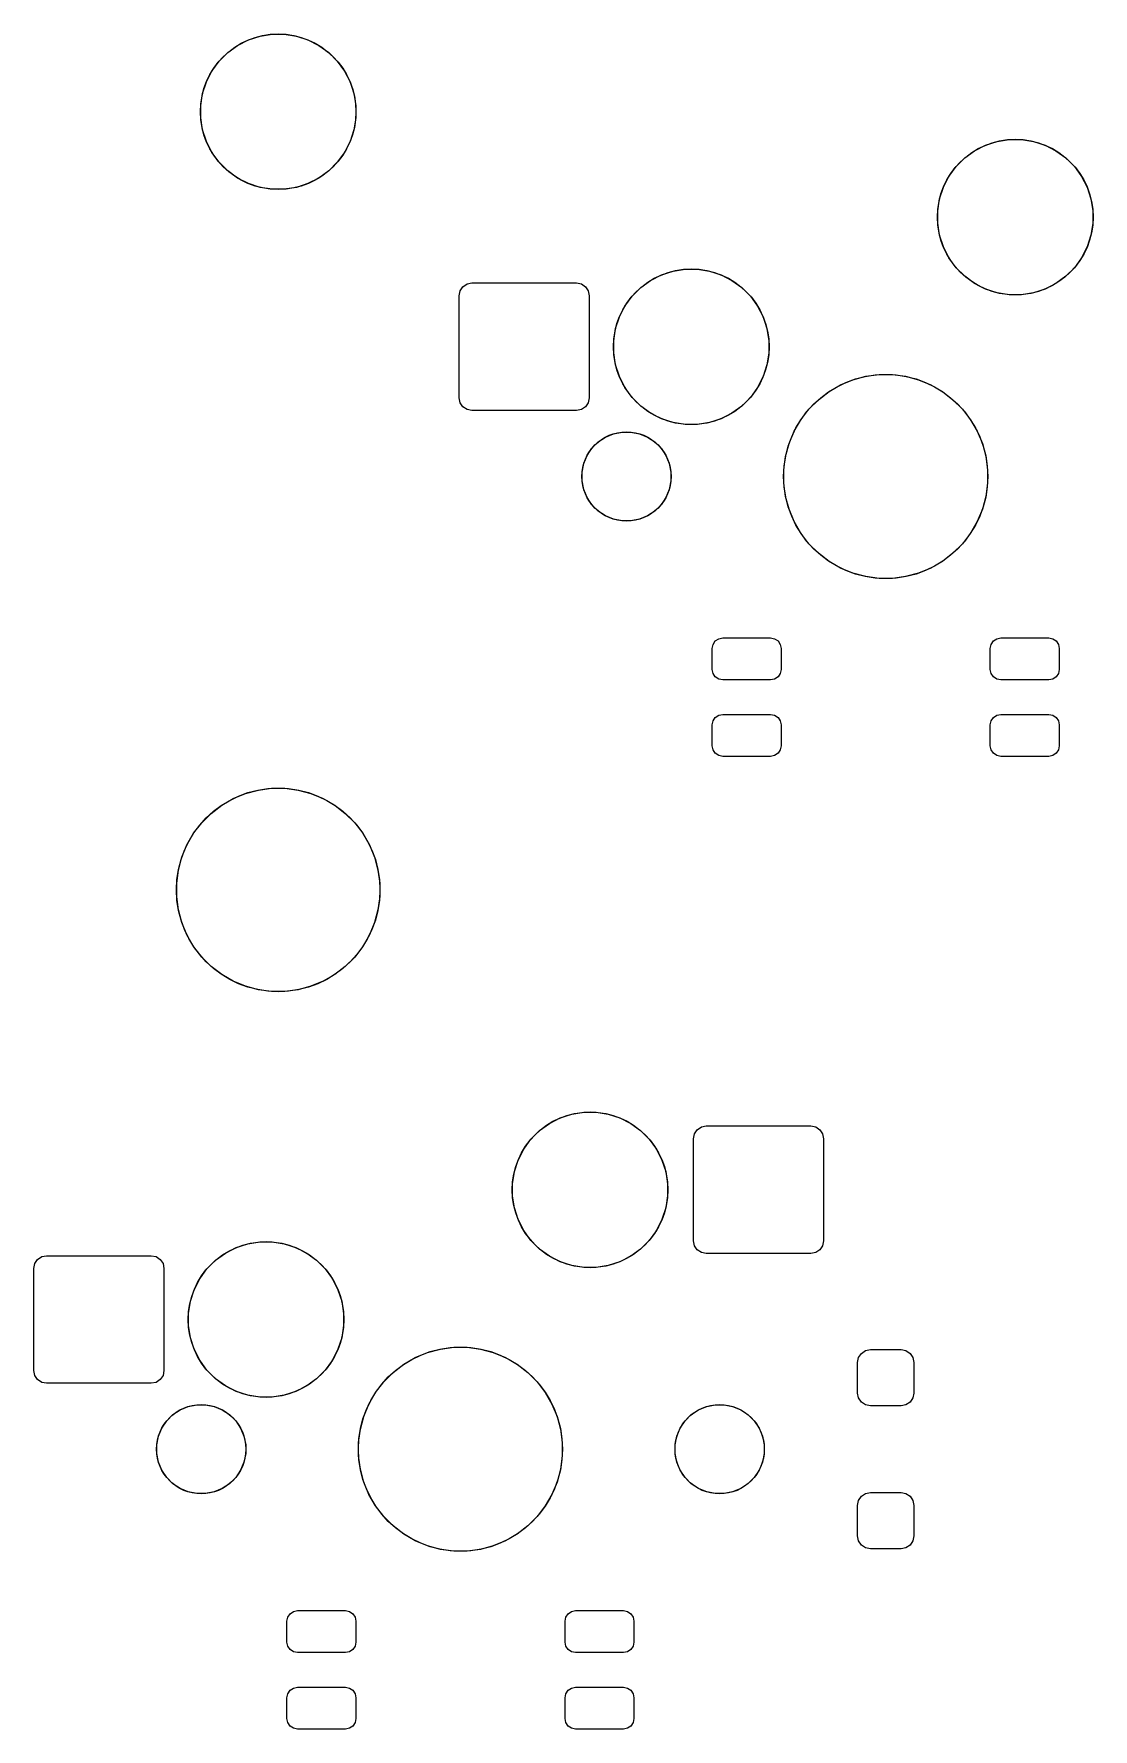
# Model space of a CAD drawing. Header units: millimetres. Extents: x 21 to 415, y -164 to -17.
# Drawn here: x 262.74 to 283.5, y -160.76 to -127.56 of the extents above; entities that cross this region are included whole.
import ezdxf

# ---------------------------------------------------------------- set-up
doc = ezdxf.new("R2010")
doc.units = ezdxf.units.MM
doc.layers.add('B.Mask', color=4, linetype='CONTINUOUS', true_color=0x02ffee)

msp = doc.modelspace()

# ---------------------------------------------------------------- linework, layer by layer
at = {"layer": 'B.Mask', "linetype": 'CONTINUOUS'}
for p, q in [((266.542116, -127.929266), (266.735587, -127.788701)), ((266.735587, -127.788701), (266.948665, -127.680133)), ((266.948665, -127.680133), (267.176104, -127.606233)), ((267.176104, -127.606233), (267.412303, -127.568823)), ((267.412303, -127.568823), (267.651447, -127.568823)), ((267.651447, -127.568823), (267.887646, -127.606233)), ((267.887646, -127.606233), (268.115085, -127.680133)), ((268.115085, -127.680133), (268.328163, -127.788701)), ((268.328163, -127.788701), (268.521634, -127.929266)), ((266.232451, -128.291837), (266.373016, -128.098366)), ((266.373016, -128.098366), (266.542116, -127.929266)), ((268.521634, -127.929266), (268.690734, -128.098366)), ((268.690734, -128.098366), (268.831299, -128.291837)), ((266.123883, -128.504915), (266.232451, -128.291837)), ((268.831299, -128.291837), (268.939867, -128.504915)), ((266.012573, -128.968553), (266.049983, -128.732354)), ((266.049983, -128.732354), (266.123883, -128.504915)), ((268.939867, -128.504915), (269.013767, -128.732354)), ((269.013767, -128.732354), (269.051177, -128.968553)), ((266.012573, -129.207697), (266.012573, -128.968553)), ((269.051177, -128.968553), (269.051177, -129.207697)), ((266.049983, -129.443896), (266.012573, -129.207697)), ((266.123883, -129.671335), (266.049983, -129.443896)), ((269.013767, -129.443896), (268.939867, -129.671335)), ((269.051177, -129.207697), (269.013767, -129.443896)), ((266.232451, -129.884413), (266.123883, -129.671335)), ((268.939867, -129.671335), (268.831299, -129.884413)), ((281.181315, -129.851599), (281.394533, -129.742959)), ((281.394533, -129.742959), (281.622121, -129.669011)), ((281.622121, -129.669011), (281.858475, -129.631576)), ((281.858475, -129.631576), (282.097775, -129.631576)), ((282.097775, -129.631576), (282.334129, -129.669011)), ((282.334129, -129.669011), (282.561717, -129.742959)), ((282.561717, -129.742959), (282.774935, -129.851599)), ((266.373016, -130.077884), (266.232451, -129.884413)), ((266.542116, -130.246984), (266.373016, -130.077884)), ((268.690734, -130.077884), (268.521634, -130.246984)), ((268.831299, -129.884413), (268.690734, -130.077884)), ((280.818506, -130.161467), (280.987717, -129.992256)), ((280.987717, -129.992256), (281.181315, -129.851599)), ((282.774935, -129.851599), (282.968533, -129.992256)), ((282.968533, -129.992256), (283.137744, -130.161467)), ((266.735587, -130.387549), (266.542116, -130.246984)), ((266.948665, -130.496117), (266.735587, -130.387549)), ((268.328163, -130.387549), (268.115085, -130.496117)), ((268.521634, -130.246984), (268.328163, -130.387549)), ((280.569209, -130.568283), (280.677849, -130.355065)), ((280.677849, -130.355065), (280.818506, -130.161467)), ((283.137744, -130.161467), (283.278401, -130.355065)), ((283.278401, -130.355065), (283.387041, -130.568283)), ((267.176104, -130.570017), (266.948665, -130.496117)), ((267.412303, -130.607427), (267.176104, -130.570017)), ((267.651447, -130.607427), (267.412303, -130.607427)), ((267.887646, -130.570017), (267.651447, -130.607427)), ((268.115085, -130.496117), (267.887646, -130.570017)), ((280.457826, -131.032225), (280.495261, -130.795871)), ((280.495261, -130.795871), (280.569209, -130.568283)), ((283.387041, -130.568283), (283.460989, -130.795871)), ((283.460989, -130.795871), (283.498424, -131.032225)), ((280.457826, -131.271525), (280.457826, -131.032225)), ((283.498424, -131.032225), (283.498424, -131.271525)), ((280.495261, -131.507879), (280.457826, -131.271525)), ((283.498424, -131.271525), (283.460989, -131.507879)), ((280.569209, -131.735467), (280.495261, -131.507879)), ((280.677849, -131.948685), (280.569209, -131.735467)), ((283.387041, -131.735467), (283.278401, -131.948685)), ((283.460989, -131.507879), (283.387041, -131.735467)), ((280.818506, -132.142283), (280.677849, -131.948685)), ((283.278401, -131.948685), (283.137744, -132.142283)), ((271.151348, -132.515098), (271.232454, -132.460905)), ((271.232454, -132.460905), (271.328125, -132.441875)), ((271.328125, -132.441875), (273.378125, -132.441875)), ((273.378125, -132.441875), (273.473796, -132.460905)), ((273.473796, -132.460905), (273.554902, -132.515098)), ((274.637717, -132.532256), (274.831315, -132.391599)), ((274.831315, -132.391599), (275.044533, -132.282959)), ((275.044533, -132.282959), (275.272121, -132.209011)), ((275.272121, -132.209011), (275.508475, -132.171576)), ((275.508475, -132.171576), (275.747775, -132.171576)), ((275.747775, -132.171576), (275.984129, -132.209011)), ((275.984129, -132.209011), (276.211717, -132.282959)), ((276.211717, -132.282959), (276.424935, -132.391599)), ((276.424935, -132.391599), (276.618533, -132.532256)), ((280.987717, -132.311494), (280.818506, -132.142283)), ((281.181315, -132.452151), (280.987717, -132.311494)), ((281.394533, -132.560791), (281.181315, -132.452151)), ((282.774935, -132.452151), (282.561717, -132.560791)), ((282.968533, -132.311494), (282.774935, -132.452151)), ((283.137744, -132.142283), (282.968533, -132.311494)), ((271.078125, -132.691875), (271.097155, -132.596204)), ((271.078125, -134.691875), (271.078125, -132.691875)), ((271.097155, -132.596204), (271.151348, -132.515098)), ((273.554902, -132.515098), (273.609095, -132.596204)), ((273.609095, -132.596204), (273.628125, -132.691875)), ((273.628125, -132.691875), (273.628125, -134.691875)), ((274.327849, -132.895065), (274.468506, -132.701467)), ((274.468506, -132.701467), (274.637717, -132.532256)), ((276.618533, -132.532256), (276.787744, -132.701467)), ((276.787744, -132.701467), (276.928401, -132.895065)), ((281.622121, -132.634739), (281.394533, -132.560791)), ((281.858475, -132.672174), (281.622121, -132.634739)), ((282.097775, -132.672174), (281.858475, -132.672174)), ((282.334129, -132.634739), (282.097775, -132.672174)), ((282.561717, -132.560791), (282.334129, -132.634739)), ((274.145261, -133.335871), (274.219209, -133.108283)), ((274.219209, -133.108283), (274.327849, -132.895065)), ((276.928401, -132.895065), (277.037041, -133.108283)), ((277.037041, -133.108283), (277.110989, -133.335871)), ((274.107826, -133.572225), (274.145261, -133.335871)), ((277.110989, -133.335871), (277.148424, -133.572225)), ((274.107826, -133.811525), (274.107826, -133.572225)), ((277.148424, -133.572225), (277.148424, -133.811525)), ((274.145261, -134.047879), (274.107826, -133.811525)), ((274.219209, -134.275467), (274.145261, -134.047879)), ((277.110989, -134.047879), (277.037041, -134.275467)), ((277.148424, -133.811525), (277.110989, -134.047879)), ((274.327849, -134.488685), (274.219209, -134.275467)), ((277.037041, -134.275467), (276.928401, -134.488685)), ((278.326985, -134.568936), (278.553548, -134.43813)), ((278.553548, -134.43813), (278.795246, -134.338015)), ((278.795246, -134.338015), (279.047944, -134.270304)), ((279.047944, -134.270304), (279.307319, -134.236157)), ((279.307319, -134.236157), (279.568931, -134.236157)), ((279.568931, -134.236157), (279.828306, -134.270304)), ((279.828306, -134.270304), (280.081004, -134.338015)), ((280.081004, -134.338015), (280.322702, -134.43813)), ((280.322702, -134.43813), (280.549265, -134.568936)), ((271.097155, -134.787546), (271.078125, -134.691875)), ((271.151348, -134.868652), (271.097155, -134.787546)), ((273.609095, -134.787546), (273.554902, -134.868652)), ((273.628125, -134.691875), (273.609095, -134.787546)), ((274.468506, -134.682283), (274.327849, -134.488685)), ((274.637717, -134.851494), (274.468506, -134.682283)), ((276.787744, -134.682283), (276.618533, -134.851494)), ((276.928401, -134.488685), (276.787744, -134.682283)), ((277.934445, -134.913183), (278.119433, -134.728195)), ((278.119433, -134.728195), (278.326985, -134.568936)), ((280.549265, -134.568936), (280.756817, -134.728195)), ((280.756817, -134.728195), (280.941805, -134.913183)), ((271.232454, -134.922845), (271.151348, -134.868652)), ((271.328125, -134.941875), (271.232454, -134.922845)), ((273.378125, -134.941875), (271.328125, -134.941875)), ((273.473796, -134.922845), (273.378125, -134.941875)), ((273.554902, -134.868652), (273.473796, -134.922845)), ((274.831315, -134.992151), (274.637717, -134.851494)), ((275.044533, -135.100791), (274.831315, -134.992151)), ((275.272121, -135.174739), (275.044533, -135.100791)), ((276.211717, -135.100791), (275.984129, -135.174739)), ((276.424935, -134.992151), (276.211717, -135.100791)), ((276.618533, -134.851494), (276.424935, -134.992151)), ((277.64438, -135.347298), (277.775186, -135.120735)), ((277.775186, -135.120735), (277.934445, -134.913183)), ((280.941805, -134.913183), (281.101064, -135.120735)), ((281.101064, -135.120735), (281.23187, -135.347298)), ((273.945653, -135.460194), (274.104126, -135.394552)), ((274.104126, -135.394552), (274.27236, -135.361088)), ((274.27236, -135.361088), (274.44389, -135.361088)), ((274.44389, -135.361088), (274.612124, -135.394552)), ((274.612124, -135.394552), (274.770597, -135.460194)), ((275.508475, -135.212174), (275.272121, -135.174739)), ((275.747775, -135.212174), (275.508475, -135.212174)), ((275.984129, -135.174739), (275.747775, -135.212174)), ((277.544265, -135.588996), (277.64438, -135.347298)), ((281.23187, -135.347298), (281.331985, -135.588996)), ((273.586444, -135.819403), (273.681741, -135.676781)), ((273.681741, -135.676781), (273.803031, -135.555491)), ((273.803031, -135.555491), (273.945653, -135.460194)), ((274.770597, -135.460194), (274.913219, -135.555491)), ((274.913219, -135.555491), (275.034509, -135.676781)), ((275.034509, -135.676781), (275.129806, -135.819403)), ((277.476554, -135.841694), (277.544265, -135.588996)), ((281.331985, -135.588996), (281.399696, -135.841694)), ((273.487338, -136.14611), (273.520802, -135.977876)), ((273.520802, -135.977876), (273.586444, -135.819403)), ((275.129806, -135.819403), (275.195448, -135.977876)), ((275.195448, -135.977876), (275.228912, -136.14611)), ((277.442407, -136.101069), (277.476554, -135.841694)), ((277.442407, -136.362681), (277.442407, -136.101069)), ((281.399696, -135.841694), (281.433843, -136.101069)), ((281.433843, -136.101069), (281.433843, -136.362681)), ((273.487338, -136.31764), (273.487338, -136.14611)), ((273.520802, -136.485874), (273.487338, -136.31764)), ((275.228912, -136.31764), (275.195448, -136.485874)), ((275.228912, -136.14611), (275.228912, -136.31764)), ((277.476554, -136.622056), (277.442407, -136.362681)), ((281.433843, -136.362681), (281.399696, -136.622056)), ((273.586444, -136.644347), (273.520802, -136.485874)), ((273.681741, -136.786969), (273.586444, -136.644347)), ((275.129806, -136.644347), (275.034509, -136.786969)), ((275.195448, -136.485874), (275.129806, -136.644347)), ((277.544265, -136.874754), (277.476554, -136.622056)), ((281.399696, -136.622056), (281.331985, -136.874754)), ((273.803031, -136.908259), (273.681741, -136.786969)), ((273.945653, -137.003556), (273.803031, -136.908259)), ((274.104126, -137.069198), (273.945653, -137.003556)), ((274.27236, -137.102662), (274.104126, -137.069198)), ((274.44389, -137.102662), (274.27236, -137.102662)), ((274.612124, -137.069198), (274.44389, -137.102662)), ((274.770597, -137.003556), (274.612124, -137.069198)), ((274.913219, -136.908259), (274.770597, -137.003556)), ((275.034509, -136.786969), (274.913219, -136.908259)), ((277.64438, -137.116452), (277.544265, -136.874754)), ((281.331985, -136.874754), (281.23187, -137.116452)), ((277.775186, -137.343015), (277.64438, -137.116452)), ((277.934445, -137.550567), (277.775186, -137.343015)), ((281.101064, -137.343015), (280.941805, -137.550567)), ((281.23187, -137.116452), (281.101064, -137.343015)), ((278.119433, -137.735555), (277.934445, -137.550567)), ((278.326985, -137.894814), (278.119433, -137.735555)), ((280.756817, -137.735555), (280.549265, -137.894814)), ((280.941805, -137.550567), (280.756817, -137.735555)), ((278.553548, -138.02562), (278.326985, -137.894814)), ((278.795246, -138.125735), (278.553548, -138.02562)), ((280.322702, -138.02562), (280.081004, -138.125735)), ((280.549265, -137.894814), (280.322702, -138.02562)), ((279.047944, -138.193446), (278.795246, -138.125735)), ((279.307319, -138.227593), (279.047944, -138.193446)), ((279.568931, -138.227593), (279.307319, -138.227593)), ((279.828306, -138.193446), (279.568931, -138.227593)), ((280.081004, -138.125735), (279.828306, -138.193446)), ((276.098168, -139.453793), (276.164675, -139.409355)), ((276.164675, -139.409355), (276.243125, -139.39375)), ((276.243125, -139.39375), (277.183125, -139.39375)), ((277.183125, -139.39375), (277.261575, -139.409355)), ((277.261575, -139.409355), (277.328082, -139.453793)), ((281.548168, -139.453793), (281.614675, -139.409355)), ((281.614675, -139.409355), (281.693125, -139.39375)), ((281.693125, -139.39375), (282.633125, -139.39375)), ((282.633125, -139.39375), (282.711575, -139.409355)), ((282.711575, -139.409355), (282.778082, -139.453793)), ((276.038125, -139.59875), (276.05373, -139.5203)), ((276.038125, -140.00875), (276.038125, -139.59875)), ((276.05373, -139.5203), (276.098168, -139.453793)), ((277.328082, -139.453793), (277.37252, -139.5203)), ((277.37252, -139.5203), (277.388125, -139.59875)), ((277.388125, -139.59875), (277.388125, -140.00875)), ((281.488125, -139.59875), (281.50373, -139.5203)), ((281.488125, -140.00875), (281.488125, -139.59875)), ((281.50373, -139.5203), (281.548168, -139.453793)), ((282.778082, -139.453793), (282.82252, -139.5203)), ((282.82252, -139.5203), (282.838125, -139.59875)), ((282.838125, -139.59875), (282.838125, -140.00875)), ((276.05373, -140.0872), (276.038125, -140.00875)), ((276.098168, -140.153707), (276.05373, -140.0872)), ((277.37252, -140.0872), (277.328082, -140.153707)), ((277.388125, -140.00875), (277.37252, -140.0872)), ((281.50373, -140.0872), (281.488125, -140.00875)), ((281.548168, -140.153707), (281.50373, -140.0872)), ((282.82252, -140.0872), (282.778082, -140.153707)), ((282.838125, -140.00875), (282.82252, -140.0872)), ((276.164675, -140.198145), (276.098168, -140.153707)), ((276.243125, -140.21375), (276.164675, -140.198145)), ((277.183125, -140.21375), (276.243125, -140.21375)), ((277.261575, -140.198145), (277.183125, -140.21375)), ((277.328082, -140.153707), (277.261575, -140.198145)), ((281.614675, -140.198145), (281.548168, -140.153707)), ((281.693125, -140.21375), (281.614675, -140.198145)), ((282.633125, -140.21375), (281.693125, -140.21375)), ((282.711575, -140.198145), (282.633125, -140.21375)), ((282.778082, -140.153707), (282.711575, -140.198145)), ((276.038125, -141.09875), (276.05373, -141.0203)), ((276.05373, -141.0203), (276.098168, -140.953793)), ((276.098168, -140.953793), (276.164675, -140.909355)), ((276.164675, -140.909355), (276.243125, -140.89375)), ((276.243125, -140.89375), (277.183125, -140.89375)), ((277.183125, -140.89375), (277.261575, -140.909355)), ((277.261575, -140.909355), (277.328082, -140.953793)), ((277.328082, -140.953793), (277.37252, -141.0203)), ((277.37252, -141.0203), (277.388125, -141.09875)), ((281.488125, -141.09875), (281.50373, -141.0203)), ((281.50373, -141.0203), (281.548168, -140.953793)), ((281.548168, -140.953793), (281.614675, -140.909355)), ((281.614675, -140.909355), (281.693125, -140.89375)), ((281.693125, -140.89375), (282.633125, -140.89375)), ((282.633125, -140.89375), (282.711575, -140.909355)), ((282.711575, -140.909355), (282.778082, -140.953793)), ((282.778082, -140.953793), (282.82252, -141.0203)), ((282.82252, -141.0203), (282.838125, -141.09875)), ((276.038125, -141.50875), (276.038125, -141.09875)), ((277.388125, -141.09875), (277.388125, -141.50875)), ((281.488125, -141.50875), (281.488125, -141.09875)), ((282.838125, -141.09875), (282.838125, -141.50875)), ((276.05373, -141.5872), (276.038125, -141.50875)), ((276.098168, -141.653707), (276.05373, -141.5872)), ((276.164675, -141.698145), (276.098168, -141.653707)), ((276.243125, -141.71375), (276.164675, -141.698145)), ((277.183125, -141.71375), (276.243125, -141.71375)), ((277.261575, -141.698145), (277.183125, -141.71375)), ((277.328082, -141.653707), (277.261575, -141.698145)), ((277.37252, -141.5872), (277.328082, -141.653707)), ((277.388125, -141.50875), (277.37252, -141.5872)), ((281.50373, -141.5872), (281.488125, -141.50875)), ((281.548168, -141.653707), (281.50373, -141.5872)), ((281.614675, -141.698145), (281.548168, -141.653707)), ((281.693125, -141.71375), (281.614675, -141.698145)), ((282.633125, -141.71375), (281.693125, -141.71375)), ((282.711575, -141.698145), (282.633125, -141.71375)), ((282.778082, -141.653707), (282.711575, -141.698145)), ((282.82252, -141.5872), (282.778082, -141.653707)), ((282.838125, -141.50875), (282.82252, -141.5872)), ((266.890957, -142.440041), (267.142884, -142.372537)), ((267.142884, -142.372537), (267.401468, -142.338494)), ((267.401468, -142.338494), (267.662282, -142.338494)), ((267.662282, -142.338494), (267.920866, -142.372537)), ((267.920866, -142.372537), (268.172793, -142.440041)), ((266.217205, -142.829032), (266.424124, -142.670258)), ((266.424124, -142.670258), (266.649996, -142.53985)), ((266.649996, -142.53985), (266.890957, -142.440041)), ((268.172793, -142.440041), (268.413754, -142.53985)), ((268.413754, -142.53985), (268.639626, -142.670258)), ((268.639626, -142.670258), (268.846545, -142.829032)), ((265.874008, -143.220374), (266.032782, -143.013455)), ((266.032782, -143.013455), (266.217205, -142.829032)), ((268.846545, -142.829032), (269.030968, -143.013455)), ((269.030968, -143.013455), (269.189742, -143.220374)), ((265.7436, -143.446246), (265.874008, -143.220374)), ((269.189742, -143.220374), (269.32015, -143.446246)), ((265.576287, -143.939134), (265.643791, -143.687207)), ((265.643791, -143.687207), (265.7436, -143.446246)), ((269.32015, -143.446246), (269.419959, -143.687207)), ((269.419959, -143.687207), (269.487463, -143.939134)), ((265.542244, -144.197718), (265.576287, -143.939134)), ((269.487463, -143.939134), (269.521506, -144.197718)), ((265.542244, -144.458532), (265.542244, -144.197718)), ((269.521506, -144.197718), (269.521506, -144.458532)), ((265.576287, -144.717116), (265.542244, -144.458532)), ((265.643791, -144.969043), (265.576287, -144.717116)), ((269.487463, -144.717116), (269.419959, -144.969043)), ((269.521506, -144.458532), (269.487463, -144.717116)), ((265.7436, -145.210004), (265.643791, -144.969043)), ((269.419959, -144.969043), (269.32015, -145.210004)), ((265.874008, -145.435876), (265.7436, -145.210004)), ((269.32015, -145.210004), (269.189742, -145.435876)), ((266.032782, -145.642795), (265.874008, -145.435876)), ((266.217205, -145.827218), (266.032782, -145.642795)), ((269.030968, -145.642795), (268.846545, -145.827218)), ((269.189742, -145.435876), (269.030968, -145.642795)), ((266.424124, -145.985992), (266.217205, -145.827218)), ((266.649996, -146.1164), (266.424124, -145.985992)), ((268.639626, -145.985992), (268.413754, -146.1164)), ((268.846545, -145.827218), (268.639626, -145.985992)), ((266.890957, -146.216209), (266.649996, -146.1164)), ((267.142884, -146.283713), (266.890957, -146.216209)), ((267.401468, -146.317756), (267.142884, -146.283713)), ((267.662282, -146.317756), (267.401468, -146.317756)), ((267.920866, -146.283713), (267.662282, -146.317756)), ((268.172793, -146.216209), (267.920866, -146.283713)), ((268.413754, -146.1164), (268.172793, -146.216209)), ((273.060158, -148.792959), (273.287746, -148.719011)), ((273.287746, -148.719011), (273.5241, -148.681576)), ((273.5241, -148.681576), (273.7634, -148.681576)), ((273.7634, -148.681576), (273.999754, -148.719011)), ((273.999754, -148.719011), (274.227342, -148.792959)), ((272.484131, -149.211467), (272.653342, -149.042256)), ((272.653342, -149.042256), (272.84694, -148.901599)), ((272.84694, -148.901599), (273.060158, -148.792959)), ((274.227342, -148.792959), (274.44056, -148.901599)), ((274.44056, -148.901599), (274.634158, -149.042256)), ((274.634158, -149.042256), (274.803369, -149.211467)), ((275.68978, -149.106204), (275.743973, -149.025098)), ((275.743973, -149.025098), (275.825079, -148.970905)), ((275.825079, -148.970905), (275.92075, -148.951875)), ((275.92075, -148.951875), (277.97075, -148.951875)), ((277.97075, -148.951875), (278.066421, -148.970905)), ((278.066421, -148.970905), (278.147527, -149.025098)), ((278.147527, -149.025098), (278.20172, -149.106204)), ((272.343474, -149.405065), (272.484131, -149.211467)), ((274.803369, -149.211467), (274.944026, -149.405065)), ((275.67075, -149.201875), (275.68978, -149.106204)), ((275.67075, -151.201875), (275.67075, -149.201875)), ((278.20172, -149.106204), (278.22075, -149.201875)), ((278.22075, -149.201875), (278.22075, -151.201875)), ((272.160886, -149.845871), (272.234834, -149.618283)), ((272.234834, -149.618283), (272.343474, -149.405065)), ((274.944026, -149.405065), (275.052666, -149.618283)), ((275.052666, -149.618283), (275.126614, -149.845871)), ((272.123451, -150.082225), (272.160886, -149.845871)), ((275.126614, -149.845871), (275.164049, -150.082225)), ((272.123451, -150.321525), (272.123451, -150.082225)), ((272.160886, -150.557879), (272.123451, -150.321525)), ((275.164049, -150.321525), (275.126614, -150.557879)), ((275.164049, -150.082225), (275.164049, -150.321525)), ((272.234834, -150.785467), (272.160886, -150.557879)), ((275.126614, -150.557879), (275.052666, -150.785467)), ((272.343474, -150.998685), (272.234834, -150.785467)), ((272.484131, -151.192283), (272.343474, -150.998685)), ((274.944026, -150.998685), (274.803369, -151.192283)), ((275.052666, -150.785467), (274.944026, -150.998685)), ((266.49694, -151.441599), (266.710158, -151.332959)), ((266.710158, -151.332959), (266.937746, -151.259011)), ((266.937746, -151.259011), (267.1741, -151.221576)), ((267.1741, -151.221576), (267.4134, -151.221576)), ((267.4134, -151.221576), (267.649754, -151.259011)), ((267.649754, -151.259011), (267.877342, -151.332959)), ((267.877342, -151.332959), (268.09056, -151.441599)), ((272.653342, -151.361494), (272.484131, -151.192283)), ((272.84694, -151.502151), (272.653342, -151.361494)), ((274.634158, -151.361494), (274.44056, -151.502151)), ((274.803369, -151.192283), (274.634158, -151.361494)), ((275.68978, -151.297546), (275.67075, -151.201875)), ((275.743973, -151.378652), (275.68978, -151.297546)), ((275.825079, -151.432845), (275.743973, -151.378652)), ((278.147527, -151.378652), (278.066421, -151.432845)), ((278.20172, -151.297546), (278.147527, -151.378652)), ((278.22075, -151.201875), (278.20172, -151.297546)), ((262.74375, -151.741875), (262.76278, -151.646204)), ((262.76278, -151.646204), (262.816973, -151.565098)), ((262.816973, -151.565098), (262.898079, -151.510905)), ((262.898079, -151.510905), (262.99375, -151.491875)), ((262.99375, -151.491875), (265.04375, -151.491875)), ((265.04375, -151.491875), (265.139421, -151.510905)), ((265.139421, -151.510905), (265.220527, -151.565098)), ((265.220527, -151.565098), (265.27472, -151.646204)), ((265.27472, -151.646204), (265.29375, -151.741875)), ((266.134131, -151.751467), (266.303342, -151.582256)), ((266.303342, -151.582256), (266.49694, -151.441599)), ((268.09056, -151.441599), (268.284158, -151.582256)), ((268.284158, -151.582256), (268.453369, -151.751467)), ((273.060158, -151.610791), (272.84694, -151.502151)), ((273.287746, -151.684739), (273.060158, -151.610791)), ((273.5241, -151.722174), (273.287746, -151.684739)), ((273.7634, -151.722174), (273.5241, -151.722174)), ((273.999754, -151.684739), (273.7634, -151.722174)), ((274.227342, -151.610791), (273.999754, -151.684739)), ((274.44056, -151.502151), (274.227342, -151.610791)), ((275.92075, -151.451875), (275.825079, -151.432845)), ((277.97075, -151.451875), (275.92075, -151.451875)), ((278.066421, -151.432845), (277.97075, -151.451875)), ((262.74375, -153.741875), (262.74375, -151.741875)), ((265.29375, -151.741875), (265.29375, -153.741875)), ((265.884834, -152.158283), (265.993474, -151.945065)), ((265.993474, -151.945065), (266.134131, -151.751467)), ((268.453369, -151.751467), (268.594026, -151.945065)), ((268.594026, -151.945065), (268.702666, -152.158283)), ((265.773451, -152.622225), (265.810886, -152.385871)), ((265.810886, -152.385871), (265.884834, -152.158283)), ((268.702666, -152.158283), (268.776614, -152.385871)), ((268.776614, -152.385871), (268.814049, -152.622225)), ((265.773451, -152.861525), (265.773451, -152.622225)), ((268.814049, -152.622225), (268.814049, -152.861525)), ((265.810886, -153.097879), (265.773451, -152.861525)), ((268.814049, -152.861525), (268.776614, -153.097879)), ((265.884834, -153.325467), (265.810886, -153.097879)), ((265.993474, -153.538685), (265.884834, -153.325467)), ((268.702666, -153.325467), (268.594026, -153.538685)), ((268.776614, -153.097879), (268.702666, -153.325467)), ((270.460871, -153.388015), (270.713569, -153.320304)), ((270.713569, -153.320304), (270.972944, -153.286157)), ((270.972944, -153.286157), (271.234556, -153.286157)), ((271.234556, -153.286157), (271.493931, -153.320304)), ((271.493931, -153.320304), (271.746629, -153.388015)), ((278.961348, -153.405098), (279.042454, -153.350905)), ((279.042454, -153.350905), (279.138125, -153.331875)), ((279.138125, -153.331875), (279.738125, -153.331875)), ((279.738125, -153.331875), (279.833796, -153.350905)), ((279.833796, -153.350905), (279.914902, -153.405098)), ((266.134131, -153.732283), (265.993474, -153.538685)), ((268.594026, -153.538685), (268.453369, -153.732283)), ((269.785058, -153.778195), (269.99261, -153.618936)), ((269.99261, -153.618936), (270.219173, -153.48813)), ((270.219173, -153.48813), (270.460871, -153.388015)), ((271.746629, -153.388015), (271.988327, -153.48813)), ((271.988327, -153.48813), (272.21489, -153.618936)), ((272.21489, -153.618936), (272.422442, -153.778195)), ((278.888125, -153.581875), (278.907155, -153.486204)), ((278.888125, -154.181875), (278.888125, -153.581875)), ((278.907155, -153.486204), (278.961348, -153.405098)), ((279.914902, -153.405098), (279.969095, -153.486204)), ((279.969095, -153.486204), (279.988125, -153.581875)), ((279.988125, -153.581875), (279.988125, -154.181875)), ((262.76278, -153.837546), (262.74375, -153.741875)), ((262.816973, -153.918652), (262.76278, -153.837546)), ((262.898079, -153.972845), (262.816973, -153.918652)), ((262.99375, -153.991875), (262.898079, -153.972845)), ((265.04375, -153.991875), (262.99375, -153.991875)), ((265.139421, -153.972845), (265.04375, -153.991875)), ((265.220527, -153.918652), (265.139421, -153.972845)), ((265.27472, -153.837546), (265.220527, -153.918652)), ((265.29375, -153.741875), (265.27472, -153.837546)), ((266.303342, -153.901494), (266.134131, -153.732283)), ((266.49694, -154.042151), (266.303342, -153.901494)), ((266.710158, -154.150791), (266.49694, -154.042151)), ((268.09056, -154.042151), (267.877342, -154.150791)), ((268.284158, -153.901494), (268.09056, -154.042151)), ((268.453369, -153.732283), (268.284158, -153.901494)), ((269.440811, -154.170735), (269.60007, -153.963183)), ((269.60007, -153.963183), (269.785058, -153.778195)), ((272.422442, -153.778195), (272.60743, -153.963183)), ((272.60743, -153.963183), (272.766689, -154.170735)), ((266.937746, -154.224739), (266.710158, -154.150791)), ((267.1741, -154.262174), (266.937746, -154.224739)), ((267.4134, -154.262174), (267.1741, -154.262174)), ((267.649754, -154.224739), (267.4134, -154.262174)), ((267.877342, -154.150791), (267.649754, -154.224739)), ((269.310005, -154.397298), (269.440811, -154.170735)), ((272.766689, -154.170735), (272.897495, -154.397298)), ((278.907155, -154.277546), (278.888125, -154.181875)), ((278.961348, -154.358652), (278.907155, -154.277546)), ((279.042454, -154.412845), (278.961348, -154.358652)), ((279.914902, -154.358652), (279.833796, -154.412845)), ((279.969095, -154.277546), (279.914902, -154.358652)), ((279.988125, -154.181875), (279.969095, -154.277546)), ((265.347366, -154.726781), (265.468656, -154.605491)), ((265.468656, -154.605491), (265.611278, -154.510194)), ((265.611278, -154.510194), (265.769751, -154.444552)), ((265.769751, -154.444552), (265.937985, -154.411088)), ((265.937985, -154.411088), (266.109515, -154.411088)), ((266.109515, -154.411088), (266.277749, -154.444552)), ((266.277749, -154.444552), (266.436222, -154.510194)), ((266.436222, -154.510194), (266.578844, -154.605491)), ((266.578844, -154.605491), (266.700134, -154.726781)), ((269.142179, -154.891694), (269.20989, -154.638996)), ((269.20989, -154.638996), (269.310005, -154.397298)), ((272.897495, -154.397298), (272.99761, -154.638996)), ((272.99761, -154.638996), (273.065321, -154.891694)), ((275.507366, -154.726781), (275.628656, -154.605491)), ((275.628656, -154.605491), (275.771278, -154.510194)), ((275.771278, -154.510194), (275.929751, -154.444552)), ((275.929751, -154.444552), (276.097985, -154.411088)), ((276.097985, -154.411088), (276.269515, -154.411088)), ((276.269515, -154.411088), (276.437749, -154.444552)), ((276.437749, -154.444552), (276.596222, -154.510194)), ((276.596222, -154.510194), (276.738844, -154.605491)), ((276.738844, -154.605491), (276.860134, -154.726781)), ((279.138125, -154.431875), (279.042454, -154.412845)), ((279.738125, -154.431875), (279.138125, -154.431875)), ((279.833796, -154.412845), (279.738125, -154.431875)), ((265.152963, -155.19611), (265.186427, -155.027876)), ((265.186427, -155.027876), (265.252069, -154.869403)), ((265.252069, -154.869403), (265.347366, -154.726781)), ((266.700134, -154.726781), (266.795431, -154.869403)), ((266.795431, -154.869403), (266.861073, -155.027876)), ((266.861073, -155.027876), (266.894537, -155.19611)), ((269.108032, -155.151069), (269.142179, -154.891694)), ((273.065321, -154.891694), (273.099468, -155.151069)), ((275.312963, -155.19611), (275.346427, -155.027876)), ((275.346427, -155.027876), (275.412069, -154.869403)), ((275.412069, -154.869403), (275.507366, -154.726781)), ((276.860134, -154.726781), (276.955431, -154.869403)), ((276.955431, -154.869403), (277.021073, -155.027876)), ((277.021073, -155.027876), (277.054537, -155.19611)), ((265.152963, -155.36764), (265.152963, -155.19611)), ((265.186427, -155.535874), (265.152963, -155.36764)), ((266.894537, -155.36764), (266.861073, -155.535874)), ((266.894537, -155.19611), (266.894537, -155.36764)), ((269.108032, -155.412681), (269.108032, -155.151069)), ((273.099468, -155.151069), (273.099468, -155.412681)), ((275.312963, -155.36764), (275.312963, -155.19611)), ((275.346427, -155.535874), (275.312963, -155.36764)), ((277.054537, -155.36764), (277.021073, -155.535874)), ((277.054537, -155.19611), (277.054537, -155.36764)), ((265.252069, -155.694347), (265.186427, -155.535874)), ((265.347366, -155.836969), (265.252069, -155.694347)), ((266.795431, -155.694347), (266.700134, -155.836969)), ((266.861073, -155.535874), (266.795431, -155.694347)), ((269.142179, -155.672056), (269.108032, -155.412681)), ((269.20989, -155.924754), (269.142179, -155.672056)), ((273.065321, -155.672056), (272.99761, -155.924754)), ((273.099468, -155.412681), (273.065321, -155.672056)), ((275.412069, -155.694347), (275.346427, -155.535874)), ((275.507366, -155.836969), (275.412069, -155.694347)), ((276.955431, -155.694347), (276.860134, -155.836969)), ((277.021073, -155.535874), (276.955431, -155.694347)), ((265.468656, -155.958259), (265.347366, -155.836969)), ((265.611278, -156.053556), (265.468656, -155.958259)), ((266.578844, -155.958259), (266.436222, -156.053556)), ((266.700134, -155.836969), (266.578844, -155.958259)), ((269.310005, -156.166452), (269.20989, -155.924754)), ((272.99761, -155.924754), (272.897495, -156.166452)), ((275.628656, -155.958259), (275.507366, -155.836969)), ((275.771278, -156.053556), (275.628656, -155.958259)), ((276.738844, -155.958259), (276.596222, -156.053556)), ((276.860134, -155.836969), (276.738844, -155.958259)), ((265.769751, -156.119198), (265.611278, -156.053556)), ((265.937985, -156.152662), (265.769751, -156.119198)), ((266.109515, -156.152662), (265.937985, -156.152662)), ((266.277749, -156.119198), (266.109515, -156.152662)), ((266.436222, -156.053556), (266.277749, -156.119198)), ((269.440811, -156.393015), (269.310005, -156.166452)), ((272.897495, -156.166452), (272.766689, -156.393015)), ((275.929751, -156.119198), (275.771278, -156.053556)), ((276.097985, -156.152662), (275.929751, -156.119198)), ((276.269515, -156.152662), (276.097985, -156.152662)), ((276.437749, -156.119198), (276.269515, -156.152662)), ((276.596222, -156.053556), (276.437749, -156.119198)), ((278.888125, -156.381875), (278.907155, -156.286204)), ((278.907155, -156.286204), (278.961348, -156.205098)), ((278.961348, -156.205098), (279.042454, -156.150905)), ((279.042454, -156.150905), (279.138125, -156.131875)), ((279.138125, -156.131875), (279.738125, -156.131875)), ((279.738125, -156.131875), (279.833796, -156.150905)), ((279.833796, -156.150905), (279.914902, -156.205098)), ((279.914902, -156.205098), (279.969095, -156.286204)), ((279.969095, -156.286204), (279.988125, -156.381875)), ((269.60007, -156.600567), (269.440811, -156.393015)), ((269.785058, -156.785555), (269.60007, -156.600567)), ((272.60743, -156.600567), (272.422442, -156.785555)), ((272.766689, -156.393015), (272.60743, -156.600567)), ((278.888125, -156.981875), (278.888125, -156.381875)), ((279.988125, -156.381875), (279.988125, -156.981875)), ((269.99261, -156.944814), (269.785058, -156.785555)), ((270.219173, -157.07562), (269.99261, -156.944814)), ((272.21489, -156.944814), (271.988327, -157.07562)), ((272.422442, -156.785555), (272.21489, -156.944814)), ((278.907155, -157.077546), (278.888125, -156.981875)), ((279.988125, -156.981875), (279.969095, -157.077546)), ((270.460871, -157.175735), (270.219173, -157.07562)), ((270.713569, -157.243446), (270.460871, -157.175735)), ((270.972944, -157.277593), (270.713569, -157.243446)), ((271.234556, -157.277593), (270.972944, -157.277593)), ((271.493931, -157.243446), (271.234556, -157.277593)), ((271.746629, -157.175735), (271.493931, -157.243446)), ((271.988327, -157.07562), (271.746629, -157.175735)), ((278.961348, -157.158652), (278.907155, -157.077546)), ((279.042454, -157.212845), (278.961348, -157.158652)), ((279.138125, -157.231875), (279.042454, -157.212845)), ((279.738125, -157.231875), (279.138125, -157.231875)), ((279.833796, -157.212845), (279.738125, -157.231875)), ((279.914902, -157.158652), (279.833796, -157.212845)), ((279.969095, -157.077546), (279.914902, -157.158652)), ((267.70375, -158.64875), (267.719355, -158.5703)), ((267.70375, -159.05875), (267.70375, -158.64875)), ((267.719355, -158.5703), (267.763793, -158.503793)), ((267.763793, -158.503793), (267.8303, -158.459355)), ((267.8303, -158.459355), (267.90875, -158.44375)), ((267.90875, -158.44375), (268.84875, -158.44375)), ((268.84875, -158.44375), (268.9272, -158.459355)), ((268.9272, -158.459355), (268.993707, -158.503793)), ((268.993707, -158.503793), (269.038145, -158.5703)), ((269.038145, -158.5703), (269.05375, -158.64875)), ((269.05375, -158.64875), (269.05375, -159.05875)), ((273.15375, -158.64875), (273.169355, -158.5703)), ((273.15375, -159.05875), (273.15375, -158.64875)), ((273.169355, -158.5703), (273.213793, -158.503793)), ((273.213793, -158.503793), (273.2803, -158.459355)), ((273.2803, -158.459355), (273.35875, -158.44375)), ((273.35875, -158.44375), (274.29875, -158.44375)), ((274.29875, -158.44375), (274.3772, -158.459355)), ((274.3772, -158.459355), (274.443707, -158.503793)), ((274.443707, -158.503793), (274.488145, -158.5703)), ((274.488145, -158.5703), (274.50375, -158.64875)), ((274.50375, -158.64875), (274.50375, -159.05875)), ((267.719355, -159.1372), (267.70375, -159.05875)), ((267.763793, -159.203707), (267.719355, -159.1372)), ((267.8303, -159.248145), (267.763793, -159.203707)), ((267.90875, -159.26375), (267.8303, -159.248145)), ((268.84875, -159.26375), (267.90875, -159.26375)), ((268.9272, -159.248145), (268.84875, -159.26375)), ((268.993707, -159.203707), (268.9272, -159.248145)), ((269.038145, -159.1372), (268.993707, -159.203707)), ((269.05375, -159.05875), (269.038145, -159.1372)), ((273.169355, -159.1372), (273.15375, -159.05875)), ((273.213793, -159.203707), (273.169355, -159.1372)), ((273.2803, -159.248145), (273.213793, -159.203707)), ((273.35875, -159.26375), (273.2803, -159.248145)), ((274.29875, -159.26375), (273.35875, -159.26375)), ((274.3772, -159.248145), (274.29875, -159.26375)), ((274.443707, -159.203707), (274.3772, -159.248145)), ((274.488145, -159.1372), (274.443707, -159.203707)), ((274.50375, -159.05875), (274.488145, -159.1372)), ((267.719355, -160.0703), (267.763793, -160.003793)), ((267.763793, -160.003793), (267.8303, -159.959355)), ((267.8303, -159.959355), (267.90875, -159.94375)), ((267.90875, -159.94375), (268.84875, -159.94375)), ((268.84875, -159.94375), (268.9272, -159.959355)), ((268.9272, -159.959355), (268.993707, -160.003793)), ((268.993707, -160.003793), (269.038145, -160.0703)), ((273.169355, -160.0703), (273.213793, -160.003793)), ((273.213793, -160.003793), (273.2803, -159.959355)), ((273.2803, -159.959355), (273.35875, -159.94375)), ((273.35875, -159.94375), (274.29875, -159.94375)), ((274.29875, -159.94375), (274.3772, -159.959355)), ((274.3772, -159.959355), (274.443707, -160.003793)), ((274.443707, -160.003793), (274.488145, -160.0703)), ((267.70375, -160.14875), (267.719355, -160.0703)), ((267.70375, -160.55875), (267.70375, -160.14875)), ((269.038145, -160.0703), (269.05375, -160.14875)), ((269.05375, -160.14875), (269.05375, -160.55875)), ((273.15375, -160.14875), (273.169355, -160.0703)), ((273.15375, -160.55875), (273.15375, -160.14875)), ((274.488145, -160.0703), (274.50375, -160.14875)), ((274.50375, -160.14875), (274.50375, -160.55875)), ((267.719355, -160.6372), (267.70375, -160.55875)), ((267.763793, -160.703707), (267.719355, -160.6372)), ((269.038145, -160.6372), (268.993707, -160.703707)), ((269.05375, -160.55875), (269.038145, -160.6372)), ((273.169355, -160.6372), (273.15375, -160.55875)), ((273.213793, -160.703707), (273.169355, -160.6372)), ((274.488145, -160.6372), (274.443707, -160.703707)), ((274.50375, -160.55875), (274.488145, -160.6372)), ((267.8303, -160.748145), (267.763793, -160.703707)), ((267.90875, -160.76375), (267.8303, -160.748145)), ((268.84875, -160.76375), (267.90875, -160.76375)), ((268.9272, -160.748145), (268.84875, -160.76375)), ((268.993707, -160.703707), (268.9272, -160.748145)), ((273.2803, -160.748145), (273.213793, -160.703707)), ((273.35875, -160.76375), (273.2803, -160.748145)), ((274.29875, -160.76375), (273.35875, -160.76375)), ((274.3772, -160.748145), (274.29875, -160.76375)), ((274.443707, -160.703707), (274.3772, -160.748145))]:
    msp.add_line(p, q, dxfattribs=at)
at = {"layer": 'B.Mask'}
for centre, radius in [((267.531875, -129.088125), 1.524), ((267.531875, -129.088125), 1.523999), ((281.978125, -131.151875), 1.525), ((281.978125, -131.151875), 1.524999), ((275.628125, -133.691875), 1.525), ((275.628125, -133.691875), 1.524999), ((279.438125, -136.231875), 2), ((279.438125, -136.231875), 1.999999), ((274.358125, -136.231875), 0.875), ((274.358125, -136.231875), 0.874999), ((267.531875, -144.328125), 1.9939), ((267.531875, -144.328125), 1.993899), ((273.64375, -150.201875), 1.525), ((273.64375, -150.201875), 1.524999), ((267.29375, -152.741875), 1.525), ((267.29375, -152.741875), 1.524999), ((271.10375, -155.281875), 2), ((271.10375, -155.281875), 1.999999), ((266.02375, -155.281875), 0.875), ((266.02375, -155.281875), 0.874999), ((276.18375, -155.281875), 0.875), ((276.18375, -155.281875), 0.874999)]:
    msp.add_circle(centre, radius, dxfattribs=at)

doc.saveas('drawing.dxf')
